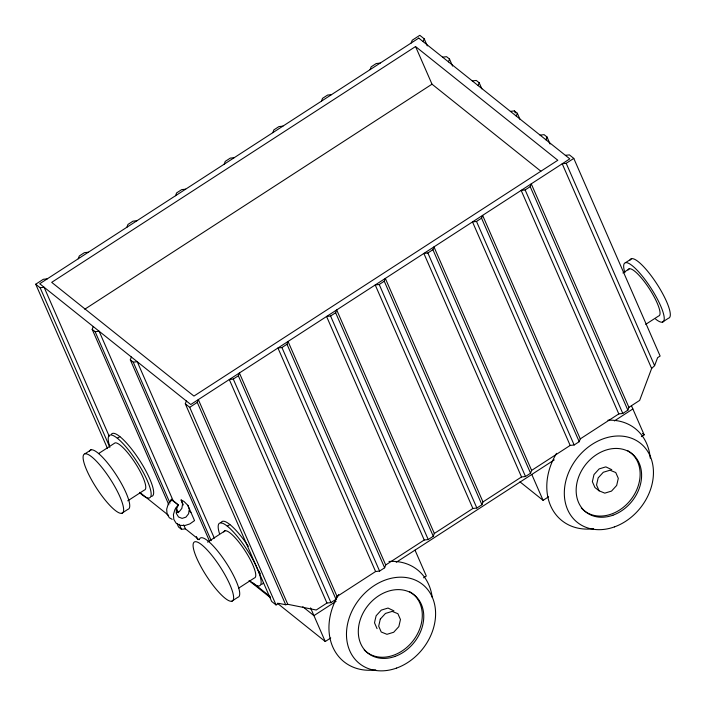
<?xml version="1.0" encoding="UTF-8"?>
<svg xmlns="http://www.w3.org/2000/svg" width="706" height="706" viewBox="0 0 706 706"><rect width="100%" height="100%" fill="white"/><g stroke="black" fill="none" stroke-linecap="round" stroke-linejoin="round"><path stroke-width="1.06" d="M565.391 155.346L569.389 154.879L573.784 158.4L660.128 356.045L657.604 357.677L654.603 365.664L651.638 368.479L639.654 400.399L628.914 407.362L627.855 410.168L622.798 413.442L618.8 413.91L580.27 438.885L579.211 441.691L574.154 444.974L570.166 445.433L531.627 470.408L530.568 473.214L525.511 476.497L521.522 476.956L482.983 501.931L481.924 504.737L476.868 508.02L472.879 508.479L434.34 533.454L433.281 536.26L428.233 539.543L424.235 540.002L385.705 564.976L384.638 567.792L379.59 571.066L375.592 571.525L337.062 596.499L336.003 599.315L330.946 602.589L326.949 603.048L316.217 610.01L287.774 604.292L285.683 604.742L278.579 603.312L276.055 604.954L271.651 601.433L185.307 403.797L186.366 400.982M78.251 258.775L79.31 255.96L84.367 252.686L88.356 252.219M126.895 227.253L127.954 224.437L133.01 221.163L136.999 220.696M168.84 504.808L92.186 329.349L93.245 326.534M175.538 195.73L176.597 192.914L181.654 189.64L185.643 189.173M209.611 541.334L130.31 359.831L131.369 357.015M224.181 164.207L225.24 161.392L230.288 158.118L234.286 157.65M272.816 132.675L273.884 129.869L278.932 126.595L282.93 126.127M185.307 403.797L189.702 407.309L197.283 402.394L198.342 399.587L287.774 604.292M321.459 101.152L322.518 98.346L327.575 95.072L331.573 94.604M326.949 603.048L229.3 379.528L233.289 379.06L238.346 375.786L239.405 372.98L337.062 596.499M370.103 69.629L371.162 66.823L376.219 63.549L380.207 63.081M375.592 571.525L277.943 348.005L281.932 347.537L286.989 344.263L288.048 341.457L385.705 564.976M411.166 43.022L412.225 40.216L419.805 35.3L424.209 38.821L427.298 45.89M423.141 41.628L424.209 38.821M424.235 540.002L326.578 316.482L330.576 316.014L335.632 312.74L336.691 309.934L434.34 533.454M448.442 61.854L449.501 59.039L446.571 56.692L442.574 57.16M472.879 508.479L375.221 284.959L379.219 284.492L384.267 281.217L385.335 278.411L482.983 501.931M478.138 85.594L479.197 82.778L476.268 80.44L472.27 80.899M521.522 476.956L423.865 253.436L427.862 252.969L432.91 249.695L433.969 246.888L531.627 470.408M516.262 116.075L517.322 113.26L514.392 110.921L510.403 111.38M570.166 445.433L472.508 221.913L476.497 221.446L481.554 218.172L482.613 215.365L580.27 438.885M545.959 139.814L547.018 137.008L544.088 134.661L540.099 135.128M618.8 413.91L521.152 190.391L525.14 189.923L530.197 186.649L531.256 183.842L628.914 407.362M170.834 501.26L171.496 499.283L168.231 504.031L166.678 509.176L167.057 513.968L169.316 517.727L172.176 519.36M171.496 499.283L178.424 505.081L176.323 509L176.359 513.465L178.53 516.986L182.104 518.38L185.881 517.18L188.59 513.792L189.34 509.353L187.867 505.337L183.966 501.437L181.124 499.945L182.598 503.96L181.848 508.399L179.13 511.788L176.297 512.688M178.239 504.675L174.973 509.423L173.42 514.568L173.8 519.36L176.059 523.12L179.871 525.299L184.69 525.582L189.826 523.94L194.538 520.604L187.867 505.337M107.533 448.575L35.724 284.209L43.304 279.294L47.302 278.835M415.56 46.543L51.697 282.347L193.947 396.075L557.811 160.262L415.56 46.543L432.01 84.182L540.84 171.187M84.773 309.219L432.01 84.182M84.967 453.79L91.056 449.846M117.346 438.258L119.87 436.626M98.531 453.605L115.069 442.883A27.878 6.522 57.1 0 1 136.479 465.051A27.878 6.522 57.1 0 1 144.289 490.114L127.751 500.828M651.638 368.479L562.214 163.774L566.203 163.315L573.784 158.4M121.785 513.297A35.123 8.225 57.1 0 0 101.593 467.081A35.123 8.225 57.1 0 0 86.75 470.249A35.123 8.225 57.1 0 0 121.785 513.297L127.874 509.353A35.123 8.225 57.1 0 0 115.563 473.902A35.123 8.225 57.1 0 0 89.459 451.328M625.551 262.658L631.632 258.714M227.323 526.191L229.856 524.558M207.59 542.129L225.055 530.815M622.913 272.966L629.346 268.801M238.654 588.16L254.275 578.038A27.878 6.522 57.1 0 0 244.505 549.903A27.878 6.522 57.1 0 0 223.784 531.989M645.708 324.363L658.566 316.032A27.878 6.522 57.1 0 0 648.796 287.898A27.878 6.522 57.1 0 0 628.084 269.983M231.771 601.23A35.123 8.225 57.1 0 0 211.579 555.013A35.123 8.225 57.1 0 0 196.736 558.172A35.123 8.225 57.1 0 0 231.771 601.23L237.86 597.285A35.123 8.225 57.1 0 0 225.541 561.835A35.123 8.225 57.1 0 0 199.445 539.26M662.369 322.165L668.458 318.23A35.123 8.225 57.1 0 0 656.139 282.779A35.123 8.225 57.1 0 0 630.043 260.205M336.118 601.256L313.932 615.641L302.803 606.736M396.207 562.32L554.281 459.88M614.37 420.935L632.858 408.959M277.29 603.189L325.245 641.516L330.752 637.95M423.565 577.808L426.318 576.017L415.013 550.133M519.969 481.854L543.09 500.342L548.606 496.768M641.41 436.626L644.163 434.834L631.588 406.047M35.724 284.209L40.127 287.73L44.116 287.263L109.218 436.264M92.186 329.349L95.116 331.688L99.114 331.229L173.561 501.639M130.31 359.831L133.249 362.169L137.238 361.71L214.333 538.175M177.206 523.967L178.53 526.985L181.468 529.332L185.457 528.865L199.039 539.728M599.076 490.811L604.804 493.141L611.528 491.085L616.682 485.437L618.297 478.35L615.756 472.535L610.028 470.214L603.303 472.261L598.15 477.909L596.535 484.996L599.076 490.811L594.911 487.484L592.369 481.668L593.984 474.582L599.129 468.925L604.671 467.213L605.872 466.887L611.793 469.702M642.451 433.466L644.163 434.834M189.252 511.02L190.938 512.371M171.673 499.689L178.424 505.081M139.779 492.356L168.584 515.38M253.233 583.05L270.169 596.596M249.033 580.597L270.442 597.708M258.811 571.136L260.364 573.775M377.066 628.667L374.524 622.842L375.018 620.415L376.139 615.764L381.284 610.108L388.018 608.06L393.948 610.884M566.203 163.315L654.603 365.664M547.018 137.008L550.089 144.033M517.322 113.26L519.969 119.314M514.392 110.921L515.274 112.934M530.197 186.649L627.855 410.168M479.197 82.778L481.845 88.832M525.14 189.923L622.798 413.442M449.501 59.039L452.572 66.064M481.554 218.172L579.211 441.691M476.497 221.446L574.154 444.974M531.786 474.458L543.09 500.342M432.91 249.695L530.568 473.214M427.862 252.969L525.511 476.497M384.267 281.217L481.924 504.737M379.219 284.492L476.868 508.02M335.632 312.74L433.281 536.26M330.576 316.014L428.233 539.543M286.989 344.263L384.638 567.792M281.932 347.537L379.59 571.066M238.346 375.786L336.003 599.315M233.289 379.06L330.946 602.589M310.552 607.884L325.245 641.516M197.283 402.394L285.683 604.742M189.702 407.309L276.055 604.954M133.249 362.169L211.218 540.655M181.124 499.945L183.313 504.966M196.356 536.534L197.662 539.525M176.209 507.693L178.406 512.732M183.692 524.832L185.457 528.865M95.116 331.688L170.014 503.113M179.262 524.293L181.468 529.332M40.127 287.73L109.871 447.375M111.442 434.19A37.162 8.701 57.1 0 1 139.541 460.188A37.162 8.701 57.1 0 1 151.684 496.344M109.492 445.601A37.162 8.701 57.1 0 1 121.317 441.85A37.162 8.701 57.1 0 1 149.037 484.934A37.162 8.701 57.1 0 1 139.964 492.982M221.022 522.872A37.162 8.701 57.1 0 1 248.344 546.312M263.356 582.697A37.162 8.701 57.1 0 1 261.67 584.277M219.469 533.533A37.162 8.701 57.1 0 1 231.303 529.782A37.162 8.701 57.1 0 1 259.023 572.866A37.162 8.701 57.1 0 1 249.95 580.906M624.881 272.666A35.123 8.225 57.1 0 1 635.365 268.448A35.123 8.225 57.1 0 1 661.54 307.984A35.123 8.225 57.1 0 1 655.618 319.094M607.928 420.22A58.845 46.799 -51.4 0 1 650.261 458.22M593.587 528.688A58.845 46.799 -51.4 0 1 551.395 507.455A58.845 46.799 -51.4 0 1 556.54 453.331M627.51 450.543A37.162 29.555 -51.4 0 1 630.414 500.236A37.162 29.555 -51.4 0 1 581.32 507.967M388.971 561.464A58.845 46.799 -51.4 0 1 432.196 597.338M375.733 669.862A58.845 46.799 -51.4 0 1 333.55 648.637A58.845 46.799 -51.4 0 1 338.695 594.505M409.656 591.716A37.162 29.555 -51.4 0 1 412.992 640.88A37.162 29.555 -51.4 0 1 364.225 649.944M380.296 619.091L378.681 626.178L381.222 631.994L386.95 634.315L393.683 632.267L398.837 626.619L400.452 619.533L397.91 613.717L392.183 611.387L385.458 613.443L380.296 619.091M418.746 38.106L39.721 283.741L190.761 404.503L569.795 158.868L418.746 38.106M614.423 526.905A50.603 40.251 -51.4 0 0 644.419 447.048A50.603 40.251 -51.4 0 0 567.809 474.582A50.603 40.251 -51.4 0 0 614.423 526.905M612.949 515.203A37.162 29.555 -51.4 0 0 634.976 456.561A37.162 29.555 -51.4 0 0 578.717 476.779A37.162 29.555 -51.4 0 0 612.949 515.203M396.569 668.088A50.603 40.251 -51.4 0 0 426.565 588.23A50.603 40.251 -51.4 0 0 349.964 615.764A50.603 40.251 -51.4 0 0 396.569 668.088M395.104 656.386A37.162 29.555 -51.4 0 0 417.131 597.735A37.162 29.555 -51.4 0 0 360.872 617.953A37.162 29.555 -51.4 0 0 395.104 656.386"/></g></svg>
